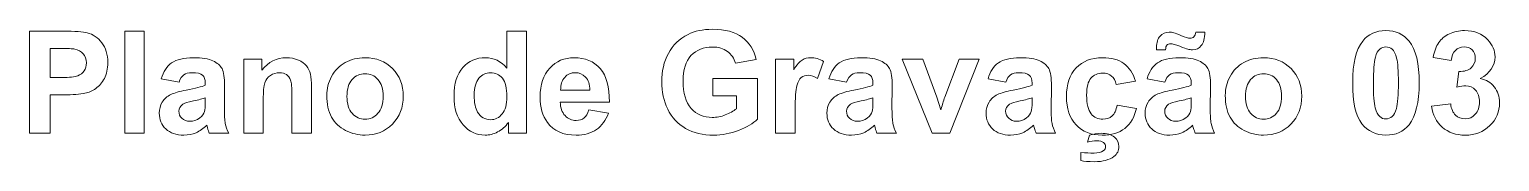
# Model space of a CAD drawing. Header units: millimetres. Extents: x 243 to 481, y 37 to 58.
import ezdxf

# ---------------------------------------------------------------- set-up
doc = ezdxf.new("R2010")
doc.units = ezdxf.units.MM
doc.header["$MEASUREMENT"] = 0
doc.layers.add('Camada 1', color=7, linetype='Continuous')

msp = doc.modelspace()

# ---------------------------------------------------------------- linework, layer by layer
at = {"layer": 'Camada 1', "color": 240, "lineweight": 9}
for points, knots in [([(242.8536, 41.3763), (242.8536, 41.3763), (242.8536, 57.9448), (242.8536, 57.9448), (242.8536, 57.9448), (248.2183, 57.9448), (248.2183, 57.9448), (250.2508, 57.9448), (251.5737, 57.8638), (252.1908, 57.6979), (253.1395, 57.4472), (253.934, 56.9073), (254.5742, 56.0742), (255.2144, 55.2412), (255.5345, 54.1652), (255.5345, 52.8462), (255.5345, 51.828), (255.3494, 50.9757), (254.983, 50.2815), (254.6128, 49.5872), (254.1461, 49.0435), (253.5792, 48.6462), (253.0122, 48.2528), (252.4337, 47.9906), (251.8475, 47.8633), (251.0492, 47.7052), (249.896, 47.6242), (248.3842, 47.6242), (248.3842, 47.6242), (246.209, 47.6242), (246.209, 47.6242), (246.209, 47.6242), (246.209, 41.3763), (246.209, 41.3763), (246.209, 41.3763), (242.8536, 41.3763), (242.8536, 41.3763)], [0, 0, 0, 0, 0.08333333, 0.08333333, 0.08333333, 0.16666667, 0.16666667, 0.16666667, 0.25, 0.25, 0.25, 0.33333333, 0.33333333, 0.33333333, 0.41666667, 0.41666667, 0.41666667, 0.5, 0.5, 0.5, 0.58333333, 0.58333333, 0.58333333, 0.66666667, 0.66666667, 0.66666667, 0.75, 0.75, 0.75, 0.83333333, 0.83333333, 0.83333333, 0.91666667, 0.91666667, 0.91666667, 1, 1, 1, 1]), ([(258.2651, 41.3763), (258.2651, 41.3763), (258.2651, 57.9448), (258.2651, 57.9448), (258.2651, 57.9448), (261.4353, 57.9448), (261.4353, 57.9448), (261.4353, 57.9448), (261.4353, 41.3763), (261.4353, 41.3763), (261.4353, 41.3763), (258.2651, 41.3763), (258.2651, 41.3763)], [0, 0, 0, 0, 0.25, 0.25, 0.25, 0.5, 0.5, 0.5, 0.75, 0.75, 0.75, 1, 1, 1, 1]), ([(323.2778, 41.3763), (323.2778, 41.3763), (320.339, 41.3763), (320.339, 41.3763), (320.339, 41.3763), (320.339, 43.1388), (320.339, 43.1388), (319.8492, 42.4523), (319.2668, 41.9394), (318.5996, 41.5923), (317.9324, 41.249), (317.2574, 41.0755), (316.5787, 41.0755), (315.1941, 41.0755), (314.0101, 41.6308), (313.0228, 42.7454), (312.0393, 43.86), (311.5457, 45.4104), (311.5457, 47.4043), (311.5457, 49.4407), (312.0239, 50.9911), (312.9842, 52.0517), (313.9445, 53.1123), (315.1555, 53.6407), (316.6211, 53.6407), (317.9632, 53.6407), (319.128, 53.0814), (320.1076, 51.9668), (320.1076, 51.9668), (320.1076, 57.9448), (320.1076, 57.9448), (320.1076, 57.9448), (323.2778, 57.9448), (323.2778, 57.9448), (323.2778, 57.9448), (323.2778, 41.3763), (323.2778, 41.3763)], [0, 0, 0, 0, 0.08333333, 0.08333333, 0.08333333, 0.16666667, 0.16666667, 0.16666667, 0.25, 0.25, 0.25, 0.33333333, 0.33333333, 0.33333333, 0.41666667, 0.41666667, 0.41666667, 0.5, 0.5, 0.5, 0.58333333, 0.58333333, 0.58333333, 0.66666667, 0.66666667, 0.66666667, 0.75, 0.75, 0.75, 0.83333333, 0.83333333, 0.83333333, 0.91666667, 0.91666667, 0.91666667, 1, 1, 1, 1]), ([(353.4258, 47.4622), (353.4258, 47.4622), (353.4258, 50.2622), (353.4258, 50.2622), (353.4258, 50.2622), (360.6224, 50.2622), (360.6224, 50.2622), (360.6224, 50.2622), (360.6224, 43.6518), (360.6224, 43.6518), (359.9243, 42.9691), (358.91, 42.3713), (357.5794, 41.8507), (356.2527, 41.3339), (354.9067, 41.0755), (353.5415, 41.0755), (351.8098, 41.0755), (350.3018, 41.438), (349.0137, 42.1669), (347.7294, 42.8958), (346.7614, 43.941), (346.1134, 45.2947), (345.4655, 46.6484), (345.1415, 48.1256), (345.1415, 49.7184), (345.1415, 51.4462), (345.5041, 52.9812), (346.2253, 54.3272), (346.9503, 55.6693), (348.0071, 56.7029), (349.3993, 57.4202), (350.4638, 57.9718), (351.7828, 58.2456), (353.3641, 58.2456), (355.4197, 58.2456), (357.0279, 57.8136), (358.1849, 56.9497), (359.3381, 56.082), (360.0825, 54.8902), (360.4141, 53.363), (360.4141, 53.363), (357.0819, 52.7382), (357.0819, 52.7382), (356.8505, 53.552), (356.4109, 54.196), (355.7668, 54.6704), (355.1266, 55.1409), (354.3244, 55.3762), (353.3602, 55.3762), (351.9024, 55.3762), (350.7415, 54.9134), (349.8814, 53.9839), (349.0214, 53.0544), (348.5894, 51.6776), (348.5894, 49.8534), (348.5894, 47.8826), (349.0252, 46.4055), (349.8969, 45.422), (350.7723, 44.4385), (351.9139, 43.9449), (353.3293, 43.9449), (354.0274, 43.9449), (354.7293, 44.0837), (355.4313, 44.3575), (356.137, 44.6314), (356.7387, 44.9669), (357.2439, 45.3603), (357.2439, 45.3603), (357.2439, 47.4622), (357.2439, 47.4622), (357.2439, 47.4622), (353.4258, 47.4622), (353.4258, 47.4622)], [0, 0, 0, 0, 0.04166667, 0.04166667, 0.04166667, 0.08333333, 0.08333333, 0.08333333, 0.125, 0.125, 0.125, 0.16666667, 0.16666667, 0.16666667, 0.20833333, 0.20833333, 0.20833333, 0.25, 0.25, 0.25, 0.29166667, 0.29166667, 0.29166667, 0.33333333, 0.33333333, 0.33333333, 0.375, 0.375, 0.375, 0.41666667, 0.41666667, 0.41666667, 0.45833333, 0.45833333, 0.45833333, 0.5, 0.5, 0.5, 0.54166667, 0.54166667, 0.54166667, 0.58333333, 0.58333333, 0.58333333, 0.625, 0.625, 0.625, 0.66666667, 0.66666667, 0.66666667, 0.70833333, 0.70833333, 0.70833333, 0.75, 0.75, 0.75, 0.79166667, 0.79166667, 0.79166667, 0.83333333, 0.83333333, 0.83333333, 0.875, 0.875, 0.875, 0.91666667, 0.91666667, 0.91666667, 0.95833333, 0.95833333, 0.95833333, 1, 1, 1, 1]), ([(426.6572, 54.9134), (426.6572, 54.9134), (425.1994, 54.9134), (425.1994, 54.9134), (425.1917, 55.0869), (425.1878, 55.2219), (425.1878, 55.3183), (425.1878, 56.109), (425.3806, 56.7183), (425.7663, 57.1426), (426.1481, 57.5707), (426.6456, 57.7828), (427.2473, 57.7828), (427.5134, 57.7828), (427.7564, 57.7558), (427.9839, 57.6979), (428.2115, 57.6401), (428.6241, 57.4781), (429.2219, 57.212), (429.8236, 56.9459), (430.2902, 56.8109), (430.6335, 56.8109), (430.8726, 56.8109), (431.0732, 56.888), (431.2351, 57.0384), (431.401, 57.1927), (431.5012, 57.4472), (431.5475, 57.8059), (431.5475, 57.8059), (433.0054, 57.8059), (433.0054, 57.8059), (432.9977, 56.7762), (432.8087, 56.0434), (432.4384, 55.5999), (432.0643, 55.1563), (431.5861, 54.9365), (430.9999, 54.9365), (430.7415, 54.9365), (430.4908, 54.9635), (430.244, 55.0175), (430.0704, 55.0638), (429.6385, 55.2258), (428.9481, 55.4996), (428.2539, 55.7734), (427.7525, 55.9084), (427.4363, 55.9084), (427.1933, 55.9084), (427.0082, 55.8351), (426.8732, 55.6847), (426.7343, 55.5382), (426.6649, 55.2798), (426.6572, 54.9134)], [0, 0, 0, 0, 0.05882353, 0.05882353, 0.05882353, 0.11764706, 0.11764706, 0.11764706, 0.17647059, 0.17647059, 0.17647059, 0.23529412, 0.23529412, 0.23529412, 0.29411765, 0.29411765, 0.29411765, 0.35294118, 0.35294118, 0.35294118, 0.41176471, 0.41176471, 0.41176471, 0.47058824, 0.47058824, 0.47058824, 0.52941176, 0.52941176, 0.52941176, 0.58823529, 0.58823529, 0.58823529, 0.64705882, 0.64705882, 0.64705882, 0.70588235, 0.70588235, 0.70588235, 0.76470588, 0.76470588, 0.76470588, 0.82352941, 0.82352941, 0.82352941, 0.88235294, 0.88235294, 0.88235294, 0.94117647, 0.94117647, 0.94117647, 1, 1, 1, 1]), ([(462.301, 58.0373), (463.9054, 58.0373), (465.1588, 57.4627), (466.0652, 56.3134), (467.1412, 54.9558), (467.6811, 52.6996), (467.6811, 49.5525), (467.6811, 46.4093), (467.1373, 44.1493), (466.0536, 42.7763), (465.155, 41.6424), (463.9054, 41.0755), (462.301, 41.0755), (460.6889, 41.0755), (459.3892, 41.6964), (458.4019, 42.9383), (457.4146, 44.1801), (456.9209, 46.3977), (456.9209, 49.5834), (456.9209, 52.7112), (457.4647, 54.9635), (458.5484, 56.3365), (459.447, 57.4704), (460.6966, 58.0373), (462.301, 58.0373)], [0, 0, 0, 0, 0.125, 0.125, 0.125, 0.25, 0.25, 0.25, 0.375, 0.375, 0.375, 0.5, 0.5, 0.5, 0.625, 0.625, 0.625, 0.75, 0.75, 0.75, 0.875, 0.875, 0.875, 1, 1, 1, 1]), ([(469.6982, 45.7691), (469.6982, 45.7691), (472.7759, 46.1432), (472.7759, 46.1432), (472.8723, 45.3564), (473.1346, 44.7548), (473.5627, 44.3383), (473.9908, 43.9217), (474.5076, 43.7135), (475.1131, 43.7135), (475.7648, 43.7135), (476.3125, 43.9642), (476.7599, 44.4617), (477.2034, 44.9592), (477.4271, 45.6303), (477.4271, 46.4787), (477.4271, 47.2771), (477.215, 47.9134), (476.7869, 48.3801), (476.3588, 48.8468), (475.8381, 49.082), (475.221, 49.082), (474.8161, 49.082), (474.334, 49.001), (473.7709, 48.8429), (473.7709, 48.8429), (474.1219, 51.4192), (474.1219, 51.4192), (474.9781, 51.396), (475.6299, 51.585), (476.0811, 51.9823), (476.5323, 52.3757), (476.756, 52.904), (476.756, 53.5635), (476.756, 54.1227), (476.5902, 54.5663), (476.2585, 54.9018), (475.9268, 55.2335), (475.4872, 55.3993), (474.9357, 55.3993), (474.3919, 55.3993), (473.929, 55.2103), (473.5472, 54.8324), (473.1616, 54.4544), (472.9302, 53.9029), (472.8453, 53.1779), (472.8453, 53.1779), (469.9296, 53.6754), (469.9296, 53.6754), (470.134, 54.6858), (470.4387, 55.4919), (470.8514, 56.0974), (471.2602, 56.699), (471.8349, 57.1734), (472.5676, 57.5205), (473.3004, 57.8638), (474.1257, 58.0373), (475.0359, 58.0373), (476.594, 58.0373), (477.8436, 57.5398), (478.7847, 56.5409), (479.5599, 55.7233), (479.9494, 54.7977), (479.9494, 53.7679), (479.9494, 52.3101), (479.1549, 51.1415), (477.5621, 50.2737), (478.5108, 50.0693), (479.2667, 49.6142), (479.8375, 48.9046), (480.4045, 48.195), (480.6899, 47.3388), (480.6899, 46.336), (480.6899, 44.8821), (480.1576, 43.6402), (479.097, 42.6143), (478.0365, 41.5884), (476.7175, 41.0755), (475.1362, 41.0755), (473.6398, 41.0755), (472.3979, 41.5074), (471.4145, 42.3752), (470.4272, 43.2391), (469.8564, 44.3691), (469.6982, 45.7691)], [0, 0, 0, 0, 0.03571429, 0.03571429, 0.03571429, 0.07142857, 0.07142857, 0.07142857, 0.10714286, 0.10714286, 0.10714286, 0.14285714, 0.14285714, 0.14285714, 0.17857143, 0.17857143, 0.17857143, 0.21428571, 0.21428571, 0.21428571, 0.25, 0.25, 0.25, 0.28571429, 0.28571429, 0.28571429, 0.32142857, 0.32142857, 0.32142857, 0.35714286, 0.35714286, 0.35714286, 0.39285714, 0.39285714, 0.39285714, 0.42857143, 0.42857143, 0.42857143, 0.46428571, 0.46428571, 0.46428571, 0.5, 0.5, 0.5, 0.53571429, 0.53571429, 0.53571429, 0.57142857, 0.57142857, 0.57142857, 0.60714286, 0.60714286, 0.60714286, 0.64285714, 0.64285714, 0.64285714, 0.67857143, 0.67857143, 0.67857143, 0.71428571, 0.71428571, 0.71428571, 0.75, 0.75, 0.75, 0.78571429, 0.78571429, 0.78571429, 0.82142857, 0.82142857, 0.82142857, 0.85714286, 0.85714286, 0.85714286, 0.89285714, 0.89285714, 0.89285714, 0.92857143, 0.92857143, 0.92857143, 0.96428571, 0.96428571, 0.96428571, 1, 1, 1, 1]), ([(246.209, 55.1448), (246.209, 55.1448), (246.209, 50.4242), (246.209, 50.4242), (246.209, 50.4242), (248.0332, 50.4242), (248.0332, 50.4242), (249.3484, 50.4242), (250.2238, 50.5129), (250.6673, 50.6864), (251.1109, 50.86), (251.458, 51.1299), (251.7087, 51.504), (251.9593, 51.8743), (252.0866, 52.3024), (252.0866, 52.796), (252.0866, 53.4015), (251.9092, 53.8991), (251.5583, 54.2924), (251.2034, 54.6858), (250.7599, 54.9327), (250.2161, 55.0329), (249.8189, 55.1062), (249.0205, 55.1448), (247.8172, 55.1448), (247.8172, 55.1448), (246.209, 55.1448), (246.209, 55.1448)], [0, 0, 0, 0, 0.11111111, 0.11111111, 0.11111111, 0.22222222, 0.22222222, 0.22222222, 0.33333333, 0.33333333, 0.33333333, 0.44444444, 0.44444444, 0.44444444, 0.55555556, 0.55555556, 0.55555556, 0.66666667, 0.66666667, 0.66666667, 0.77777778, 0.77777778, 0.77777778, 0.88888889, 0.88888889, 0.88888889, 1, 1, 1, 1]), ([(462.301, 55.3993), (461.9231, 55.3993), (461.5837, 55.2759), (461.2906, 55.0291), (460.9936, 54.7861), (460.7622, 54.3464), (460.6002, 53.7101), (460.3842, 52.8886), (460.2762, 51.5002), (460.2762, 49.5525), (460.2762, 47.601), (460.3727, 46.2628), (460.5655, 45.5338), (460.7583, 44.8049), (461.0013, 44.319), (461.2944, 44.076), (461.5875, 43.833), (461.9231, 43.7135), (462.301, 43.7135), (462.679, 43.7135), (463.0184, 43.8369), (463.3153, 44.0837), (463.6084, 44.3267), (463.8398, 44.7664), (464.0018, 45.4027), (464.2178, 46.2165), (464.3258, 47.601), (464.3258, 49.5525), (464.3258, 51.5002), (464.2294, 52.8385), (464.0365, 53.5674), (463.8437, 54.2963), (463.6007, 54.7861), (463.3076, 55.0291), (463.0145, 55.2759), (462.679, 55.3993), (462.301, 55.3993)], [0, 0, 0, 0, 0.08333333, 0.08333333, 0.08333333, 0.16666667, 0.16666667, 0.16666667, 0.25, 0.25, 0.25, 0.33333333, 0.33333333, 0.33333333, 0.41666667, 0.41666667, 0.41666667, 0.5, 0.5, 0.5, 0.58333333, 0.58333333, 0.58333333, 0.66666667, 0.66666667, 0.66666667, 0.75, 0.75, 0.75, 0.83333333, 0.83333333, 0.83333333, 0.91666667, 0.91666667, 0.91666667, 1, 1, 1, 1]), ([(267.0545, 49.6837), (267.0545, 49.6837), (264.1851, 50.1928), (264.1851, 50.1928), (264.5091, 51.3652), (265.0683, 52.233), (265.8589, 52.796), (266.6496, 53.3591), (267.8259, 53.6407), (269.384, 53.6407), (270.7994, 53.6407), (271.8561, 53.4748), (272.5503, 53.1393), (273.2407, 52.8038), (273.7305, 52.3795), (274.012, 51.8627), (274.2936, 51.3459), (274.4363, 50.401), (274.4363, 49.0203), (274.4363, 49.0203), (274.39, 45.3179), (274.39, 45.3179), (274.39, 44.265), (274.4401, 43.4859), (274.5404, 42.9846), (274.6407, 42.4832), (274.8297, 41.9471), (275.1073, 41.3763), (275.1073, 41.3763), (271.9603, 41.3763), (271.9603, 41.3763), (271.8793, 41.5846), (271.7751, 41.8931), (271.6556, 42.3019), (271.6054, 42.4909), (271.5669, 42.6143), (271.5437, 42.6722), (271.0038, 42.1399), (270.4253, 41.7427), (269.8082, 41.4766), (269.1911, 41.2105), (268.5355, 41.0755), (267.8374, 41.0755), (266.6071, 41.0755), (265.6352, 41.411), (264.9256, 42.0821), (264.216, 42.7493), (263.8612, 43.5978), (263.8612, 44.6237), (263.8612, 45.2986), (264.0231, 45.9041), (264.3471, 46.4363), (264.6711, 46.9647), (265.1223, 47.3735), (265.7085, 47.655), (266.2909, 47.9366), (267.1316, 48.1834), (268.2308, 48.3955), (269.7118, 48.6732), (270.7415, 48.9355), (271.3123, 49.1746), (271.3123, 49.1746), (271.3123, 49.4947), (271.3123, 49.4947), (271.3123, 50.1118), (271.1619, 50.5514), (270.8611, 50.8175), (270.5564, 51.0798), (269.9856, 51.2109), (269.1487, 51.2109), (268.5818, 51.2109), (268.1421, 51.0991), (267.8259, 50.8715), (267.5057, 50.6478), (267.2512, 50.2506), (267.0545, 49.6837)], [0, 0, 0, 0, 0.04, 0.04, 0.04, 0.08, 0.08, 0.08, 0.12, 0.12, 0.12, 0.16, 0.16, 0.16, 0.2, 0.2, 0.2, 0.24, 0.24, 0.24, 0.28, 0.28, 0.28, 0.32, 0.32, 0.32, 0.36, 0.36, 0.36, 0.4, 0.4, 0.4, 0.44, 0.44, 0.44, 0.48, 0.48, 0.48, 0.52, 0.52, 0.52, 0.56, 0.56, 0.56, 0.6, 0.6, 0.6, 0.64, 0.64, 0.64, 0.68, 0.68, 0.68, 0.72, 0.72, 0.72, 0.76, 0.76, 0.76, 0.8, 0.8, 0.8, 0.84, 0.84, 0.84, 0.88, 0.88, 0.88, 0.92, 0.92, 0.92, 0.96, 0.96, 0.96, 1, 1, 1, 1]), ([(288.4863, 41.3763), (288.4863, 41.3763), (285.3161, 41.3763), (285.3161, 41.3763), (285.3161, 41.3763), (285.3161, 47.4969), (285.3161, 47.4969), (285.3161, 48.7928), (285.2467, 49.6297), (285.1117, 50.0076), (284.9729, 50.3894), (284.753, 50.6826), (284.4445, 50.8947), (284.1359, 51.1068), (283.7657, 51.2109), (283.3337, 51.2109), (282.7784, 51.2109), (282.2809, 51.0605), (281.8412, 50.7597), (281.3977, 50.4589), (281.0969, 50.0578), (280.9349, 49.5641), (280.769, 49.0666), (280.688, 48.1487), (280.688, 46.8066), (280.688, 46.8066), (280.688, 41.3763), (280.688, 41.3763), (280.688, 41.3763), (277.5178, 41.3763), (277.5178, 41.3763), (277.5178, 41.3763), (277.5178, 53.3861), (277.5178, 53.3861), (277.5178, 53.3861), (280.4566, 53.3861), (280.4566, 53.3861), (280.4566, 53.3861), (280.4566, 51.6236), (280.4566, 51.6236), (281.5095, 52.9696), (282.8324, 53.6407), (284.4329, 53.6407), (285.1348, 53.6407), (285.7789, 53.5134), (286.3613, 53.2627), (286.9475, 53.0082), (287.3872, 52.688), (287.6841, 52.2985), (287.9849, 51.9051), (288.1932, 51.4616), (288.3089, 50.9641), (288.4285, 50.4666), (288.4863, 49.7569), (288.4863, 48.8313), (288.4863, 48.8313), (288.4863, 41.3763), (288.4863, 41.3763)], [0, 0, 0, 0, 0.05263158, 0.05263158, 0.05263158, 0.10526316, 0.10526316, 0.10526316, 0.15789474, 0.15789474, 0.15789474, 0.21052632, 0.21052632, 0.21052632, 0.26315789, 0.26315789, 0.26315789, 0.31578947, 0.31578947, 0.31578947, 0.36842105, 0.36842105, 0.36842105, 0.42105263, 0.42105263, 0.42105263, 0.47368421, 0.47368421, 0.47368421, 0.52631579, 0.52631579, 0.52631579, 0.57894737, 0.57894737, 0.57894737, 0.63157895, 0.63157895, 0.63157895, 0.68421053, 0.68421053, 0.68421053, 0.73684211, 0.73684211, 0.73684211, 0.78947368, 0.78947368, 0.78947368, 0.84210526, 0.84210526, 0.84210526, 0.89473684, 0.89473684, 0.89473684, 0.94736842, 0.94736842, 0.94736842, 1, 1, 1, 1]), ([(290.9585, 47.5278), (290.9585, 48.5845), (291.2169, 49.6065), (291.7376, 50.5939), (292.2582, 51.585), (292.9949, 52.3371), (293.9475, 52.8577), (294.9001, 53.3784), (295.9607, 53.6407), (297.137, 53.6407), (298.9535, 53.6407), (300.4383, 53.0506), (301.5992, 51.8704), (302.7601, 50.6864), (303.3386, 49.1977), (303.3386, 47.3928), (303.3386, 45.5724), (302.7524, 44.0644), (301.5838, 42.8688), (300.4113, 41.6733), (298.9381, 41.0755), (297.1601, 41.0755), (296.0609, 41.0755), (295.0119, 41.3262), (294.013, 41.8237), (293.018, 42.3212), (292.2582, 43.0501), (291.7376, 44.0143), (291.2169, 44.9746), (290.9585, 46.1471), (290.9585, 47.5278)], [0, 0, 0, 0, 0.1, 0.1, 0.1, 0.2, 0.2, 0.2, 0.3, 0.3, 0.3, 0.4, 0.4, 0.4, 0.5, 0.5, 0.5, 0.6, 0.6, 0.6, 0.7, 0.7, 0.7, 0.8, 0.8, 0.8, 0.9, 0.9, 0.9, 1, 1, 1, 1]), ([(333.34, 45.1713), (333.34, 45.1713), (336.5102, 44.6391), (336.5102, 44.6391), (336.1053, 43.4782), (335.4612, 42.595), (334.5857, 41.9857), (333.7064, 41.3802), (332.6072, 41.0755), (331.2921, 41.0755), (329.2056, 41.0755), (327.659, 41.7581), (326.6602, 43.1234), (325.8695, 44.2187), (325.4723, 45.5994), (325.4723, 47.2694), (325.4723, 49.2594), (325.9929, 50.8214), (327.0304, 51.9476), (328.0679, 53.0776), (329.383, 53.6407), (330.972, 53.6407), (332.7538, 53.6407), (334.1615, 53.0506), (335.1951, 51.8704), (336.2248, 50.6903), (336.7185, 48.8815), (336.6722, 46.444), (336.6722, 46.444), (328.7351, 46.444), (328.7351, 46.444), (328.7582, 45.503), (329.0128, 44.7702), (329.5026, 44.2457), (329.9885, 43.7212), (330.5979, 43.4589), (331.3229, 43.4589), (331.8204, 43.4589), (332.237, 43.5939), (332.5725, 43.8639), (332.9119, 44.1339), (333.1664, 44.5697), (333.34, 45.1713)], [0, 0, 0, 0, 0.07142857, 0.07142857, 0.07142857, 0.14285714, 0.14285714, 0.14285714, 0.21428571, 0.21428571, 0.21428571, 0.28571429, 0.28571429, 0.28571429, 0.35714286, 0.35714286, 0.35714286, 0.42857143, 0.42857143, 0.42857143, 0.5, 0.5, 0.5, 0.57142857, 0.57142857, 0.57142857, 0.64285714, 0.64285714, 0.64285714, 0.71428571, 0.71428571, 0.71428571, 0.78571429, 0.78571429, 0.78571429, 0.85714286, 0.85714286, 0.85714286, 0.92857143, 0.92857143, 0.92857143, 1, 1, 1, 1]), ([(366.7276, 41.3763), (366.7276, 41.3763), (363.5574, 41.3763), (363.5574, 41.3763), (363.5574, 41.3763), (363.5574, 53.3861), (363.5574, 53.3861), (363.5574, 53.3861), (366.4962, 53.3861), (366.4962, 53.3861), (366.4962, 53.3861), (366.4962, 51.6814), (366.4962, 51.6814), (367.0014, 52.4875), (367.4565, 53.0159), (367.8615, 53.2666), (368.2664, 53.5172), (368.7254, 53.6407), (369.2383, 53.6407), (369.9634, 53.6407), (370.6614, 53.4401), (371.3325, 53.0429), (371.3325, 53.0429), (370.349, 50.2737), (370.349, 50.2737), (369.813, 50.6208), (369.3154, 50.7944), (368.8565, 50.7944), (368.4091, 50.7944), (368.0312, 50.671), (367.7226, 50.428), (367.4141, 50.1812), (367.1711, 49.7415), (366.9937, 49.1013), (366.8163, 48.4611), (366.7276, 47.119), (366.7276, 45.0787), (366.7276, 45.0787), (366.7276, 41.3763), (366.7276, 41.3763)], [0, 0, 0, 0, 0.07692308, 0.07692308, 0.07692308, 0.15384615, 0.15384615, 0.15384615, 0.23076923, 0.23076923, 0.23076923, 0.30769231, 0.30769231, 0.30769231, 0.38461538, 0.38461538, 0.38461538, 0.46153846, 0.46153846, 0.46153846, 0.53846154, 0.53846154, 0.53846154, 0.61538462, 0.61538462, 0.61538462, 0.69230769, 0.69230769, 0.69230769, 0.76923077, 0.76923077, 0.76923077, 0.84615385, 0.84615385, 0.84615385, 0.92307692, 0.92307692, 0.92307692, 1, 1, 1, 1]), ([(375.0619, 49.6837), (375.0619, 49.6837), (372.1925, 50.1928), (372.1925, 50.1928), (372.5165, 51.3652), (373.0757, 52.233), (373.8663, 52.796), (374.657, 53.3591), (375.8333, 53.6407), (377.3914, 53.6407), (378.8068, 53.6407), (379.8635, 53.4748), (380.5577, 53.1393), (381.2481, 52.8038), (381.7379, 52.3795), (382.0194, 51.8627), (382.301, 51.3459), (382.4437, 50.401), (382.4437, 49.0203), (382.4437, 49.0203), (382.3974, 45.3179), (382.3974, 45.3179), (382.3974, 44.265), (382.4475, 43.4859), (382.5478, 42.9846), (382.6481, 42.4832), (382.8371, 41.9471), (383.1147, 41.3763), (383.1147, 41.3763), (379.9677, 41.3763), (379.9677, 41.3763), (379.8867, 41.5846), (379.7825, 41.8931), (379.663, 42.3019), (379.6128, 42.4909), (379.5743, 42.6143), (379.5511, 42.6722), (379.0112, 42.1399), (378.4327, 41.7427), (377.8156, 41.4766), (377.1985, 41.2105), (376.5429, 41.0755), (375.8448, 41.0755), (374.6145, 41.0755), (373.6426, 41.411), (372.933, 42.0821), (372.2234, 42.7493), (371.8686, 43.5978), (371.8686, 44.6237), (371.8686, 45.2986), (372.0305, 45.9041), (372.3545, 46.4363), (372.6785, 46.9647), (373.1297, 47.3735), (373.7159, 47.655), (374.2983, 47.9366), (375.139, 48.1834), (376.2382, 48.3955), (377.7192, 48.6732), (378.7489, 48.9355), (379.3197, 49.1746), (379.3197, 49.1746), (379.3197, 49.4947), (379.3197, 49.4947), (379.3197, 50.1118), (379.1693, 50.5514), (378.8685, 50.8175), (378.5638, 51.0798), (377.993, 51.2109), (377.1561, 51.2109), (376.5892, 51.2109), (376.1495, 51.0991), (375.8333, 50.8715), (375.5131, 50.6478), (375.2586, 50.2506), (375.0619, 49.6837)], [0, 0, 0, 0, 0.04, 0.04, 0.04, 0.08, 0.08, 0.08, 0.12, 0.12, 0.12, 0.16, 0.16, 0.16, 0.2, 0.2, 0.2, 0.24, 0.24, 0.24, 0.28, 0.28, 0.28, 0.32, 0.32, 0.32, 0.36, 0.36, 0.36, 0.4, 0.4, 0.4, 0.44, 0.44, 0.44, 0.48, 0.48, 0.48, 0.52, 0.52, 0.52, 0.56, 0.56, 0.56, 0.6, 0.6, 0.6, 0.64, 0.64, 0.64, 0.68, 0.68, 0.68, 0.72, 0.72, 0.72, 0.76, 0.76, 0.76, 0.8, 0.8, 0.8, 0.84, 0.84, 0.84, 0.88, 0.88, 0.88, 0.92, 0.92, 0.92, 0.96, 0.96, 0.96, 1, 1, 1, 1]), ([(388.8729, 41.3763), (388.8729, 41.3763), (384.0327, 53.3861), (384.0327, 53.3861), (384.0327, 53.3861), (387.3649, 53.3861), (387.3649, 53.3861), (387.3649, 53.3861), (389.6249, 47.2578), (389.6249, 47.2578), (389.6249, 47.2578), (390.2806, 45.2099), (390.2806, 45.2099), (390.4541, 45.7305), (390.5659, 46.0738), (390.6084, 46.2396), (390.7164, 46.579), (390.8282, 46.9184), (390.9516, 47.2578), (390.9516, 47.2578), (393.2425, 53.3861), (393.2425, 53.3861), (393.2425, 53.3861), (396.5053, 53.3861), (396.5053, 53.3861), (396.5053, 53.3861), (391.7345, 41.3763), (391.7345, 41.3763), (391.7345, 41.3763), (388.8729, 41.3763), (388.8729, 41.3763)], [0, 0, 0, 0, 0.1, 0.1, 0.1, 0.2, 0.2, 0.2, 0.3, 0.3, 0.3, 0.4, 0.4, 0.4, 0.5, 0.5, 0.5, 0.6, 0.6, 0.6, 0.7, 0.7, 0.7, 0.8, 0.8, 0.8, 0.9, 0.9, 0.9, 1, 1, 1, 1]), ([(400.8017, 49.6837), (400.8017, 49.6837), (397.9323, 50.1928), (397.9323, 50.1928), (398.2563, 51.3652), (398.8155, 52.233), (399.6061, 52.796), (400.3968, 53.3591), (401.5731, 53.6407), (403.1312, 53.6407), (404.5466, 53.6407), (405.6033, 53.4748), (406.2975, 53.1393), (406.9879, 52.8038), (407.4777, 52.3795), (407.7592, 51.8627), (408.0408, 51.3459), (408.1835, 50.401), (408.1835, 49.0203), (408.1835, 49.0203), (408.1372, 45.3179), (408.1372, 45.3179), (408.1372, 44.265), (408.1873, 43.4859), (408.2876, 42.9846), (408.3879, 42.4832), (408.5769, 41.9471), (408.8545, 41.3763), (408.8545, 41.3763), (405.7075, 41.3763), (405.7075, 41.3763), (405.6265, 41.5846), (405.5223, 41.8931), (405.4028, 42.3019), (405.3526, 42.4909), (405.3141, 42.6143), (405.2909, 42.6722), (404.751, 42.1399), (404.1725, 41.7427), (403.5554, 41.4766), (402.9383, 41.2105), (402.2827, 41.0755), (401.5846, 41.0755), (400.3543, 41.0755), (399.3824, 41.411), (398.6728, 42.0821), (397.9632, 42.7493), (397.6084, 43.5978), (397.6084, 44.6237), (397.6084, 45.2986), (397.7703, 45.9041), (398.0943, 46.4363), (398.4183, 46.9647), (398.8695, 47.3735), (399.4557, 47.655), (400.0381, 47.9366), (400.8788, 48.1834), (401.978, 48.3955), (403.459, 48.6732), (404.4887, 48.9355), (405.0595, 49.1746), (405.0595, 49.1746), (405.0595, 49.4947), (405.0595, 49.4947), (405.0595, 50.1118), (404.9091, 50.5514), (404.6083, 50.8175), (404.3036, 51.0798), (403.7328, 51.2109), (402.8959, 51.2109), (402.329, 51.2109), (401.8893, 51.0991), (401.5731, 50.8715), (401.2529, 50.6478), (400.9984, 50.2506), (400.8017, 49.6837)], [0, 0, 0, 0, 0.04, 0.04, 0.04, 0.08, 0.08, 0.08, 0.12, 0.12, 0.12, 0.16, 0.16, 0.16, 0.2, 0.2, 0.2, 0.24, 0.24, 0.24, 0.28, 0.28, 0.28, 0.32, 0.32, 0.32, 0.36, 0.36, 0.36, 0.4, 0.4, 0.4, 0.44, 0.44, 0.44, 0.48, 0.48, 0.48, 0.52, 0.52, 0.52, 0.56, 0.56, 0.56, 0.6, 0.6, 0.6, 0.64, 0.64, 0.64, 0.68, 0.68, 0.68, 0.72, 0.72, 0.72, 0.76, 0.76, 0.76, 0.8, 0.8, 0.8, 0.84, 0.84, 0.84, 0.88, 0.88, 0.88, 0.92, 0.92, 0.92, 0.96, 0.96, 0.96, 1, 1, 1, 1]), ([(421.7707, 49.8225), (421.7707, 49.8225), (418.6468, 49.2671), (418.6468, 49.2671), (418.5426, 49.8881), (418.3035, 50.3547), (417.9294, 50.671), (417.5553, 50.9834), (417.0732, 51.1415), (416.4793, 51.1415), (415.6887, 51.1415), (415.0562, 50.8677), (414.5857, 50.32), (414.1151, 49.7724), (413.8799, 48.8583), (413.8799, 47.574), (413.8799, 46.1471), (414.119, 45.1405), (414.5972, 44.5504), (415.0755, 43.9603), (415.7157, 43.6672), (416.5179, 43.6672), (417.1195, 43.6672), (417.6132, 43.8407), (417.995, 44.184), (418.3807, 44.5272), (418.6506, 45.1173), (418.8088, 45.9581), (418.8088, 45.9581), (421.9327, 45.4259), (421.9327, 45.4259), (421.6087, 43.9912), (420.9878, 42.9074), (420.0699, 42.1746), (419.152, 41.4419), (417.9217, 41.0755), (416.3752, 41.0755), (414.6242, 41.0755), (413.2242, 41.6308), (412.1829, 42.7377), (411.1377, 43.8485), (410.6171, 45.3834), (410.6171, 47.3465), (410.6171, 49.3327), (411.1416, 50.8754), (412.1868, 51.9823), (413.2319, 53.0891), (414.6474, 53.6407), (416.433, 53.6407), (417.8909, 53.6407), (419.0517, 53.3244), (419.9156, 52.6958), (420.7757, 52.0671), (421.3928, 51.1107), (421.7707, 49.8225)], [0, 0, 0, 0, 0.05555556, 0.05555556, 0.05555556, 0.11111111, 0.11111111, 0.11111111, 0.16666667, 0.16666667, 0.16666667, 0.22222222, 0.22222222, 0.22222222, 0.27777778, 0.27777778, 0.27777778, 0.33333333, 0.33333333, 0.33333333, 0.38888889, 0.38888889, 0.38888889, 0.44444444, 0.44444444, 0.44444444, 0.5, 0.5, 0.5, 0.55555556, 0.55555556, 0.55555556, 0.61111111, 0.61111111, 0.61111111, 0.66666667, 0.66666667, 0.66666667, 0.72222222, 0.72222222, 0.72222222, 0.77777778, 0.77777778, 0.77777778, 0.83333333, 0.83333333, 0.83333333, 0.88888889, 0.88888889, 0.88888889, 0.94444444, 0.94444444, 0.94444444, 1, 1, 1, 1]), ([(426.5415, 49.6837), (426.5415, 49.6837), (423.6721, 50.1928), (423.6721, 50.1928), (423.9961, 51.3652), (424.5553, 52.233), (425.3459, 52.796), (426.1366, 53.3591), (427.3129, 53.6407), (428.871, 53.6407), (430.2864, 53.6407), (431.3431, 53.4748), (432.0373, 53.1393), (432.7277, 52.8038), (433.2175, 52.3795), (433.499, 51.8627), (433.7806, 51.3459), (433.9233, 50.401), (433.9233, 49.0203), (433.9233, 49.0203), (433.877, 45.3179), (433.877, 45.3179), (433.877, 44.265), (433.9271, 43.4859), (434.0274, 42.9846), (434.1277, 42.4832), (434.3167, 41.9471), (434.5943, 41.3763), (434.5943, 41.3763), (431.4473, 41.3763), (431.4473, 41.3763), (431.3663, 41.5846), (431.2621, 41.8931), (431.1426, 42.3019), (431.0924, 42.4909), (431.0539, 42.6143), (431.0307, 42.6722), (430.4908, 42.1399), (429.9123, 41.7427), (429.2952, 41.4766), (428.6781, 41.2105), (428.0225, 41.0755), (427.3244, 41.0755), (426.0941, 41.0755), (425.1222, 41.411), (424.4126, 42.0821), (423.703, 42.7493), (423.3482, 43.5978), (423.3482, 44.6237), (423.3482, 45.2986), (423.5101, 45.9041), (423.8341, 46.4363), (424.1581, 46.9647), (424.6093, 47.3735), (425.1955, 47.655), (425.7779, 47.9366), (426.6186, 48.1834), (427.7178, 48.3955), (429.1988, 48.6732), (430.2285, 48.9355), (430.7993, 49.1746), (430.7993, 49.1746), (430.7993, 49.4947), (430.7993, 49.4947), (430.7993, 50.1118), (430.6489, 50.5514), (430.3481, 50.8175), (430.0434, 51.0798), (429.4726, 51.2109), (428.6357, 51.2109), (428.0688, 51.2109), (427.6291, 51.0991), (427.3129, 50.8715), (426.9927, 50.6478), (426.7382, 50.2506), (426.5415, 49.6837)], [0, 0, 0, 0, 0.04, 0.04, 0.04, 0.08, 0.08, 0.08, 0.12, 0.12, 0.12, 0.16, 0.16, 0.16, 0.2, 0.2, 0.2, 0.24, 0.24, 0.24, 0.28, 0.28, 0.28, 0.32, 0.32, 0.32, 0.36, 0.36, 0.36, 0.4, 0.4, 0.4, 0.44, 0.44, 0.44, 0.48, 0.48, 0.48, 0.52, 0.52, 0.52, 0.56, 0.56, 0.56, 0.6, 0.6, 0.6, 0.64, 0.64, 0.64, 0.68, 0.68, 0.68, 0.72, 0.72, 0.72, 0.76, 0.76, 0.76, 0.8, 0.8, 0.8, 0.84, 0.84, 0.84, 0.88, 0.88, 0.88, 0.92, 0.92, 0.92, 0.96, 0.96, 0.96, 1, 1, 1, 1]), ([(436.3106, 47.5278), (436.3106, 48.5845), (436.569, 49.6065), (437.0897, 50.5939), (437.6103, 51.585), (438.347, 52.3371), (439.2996, 52.8577), (440.2522, 53.3784), (441.3128, 53.6407), (442.4891, 53.6407), (444.3056, 53.6407), (445.7904, 53.0506), (446.9513, 51.8704), (448.1122, 50.6864), (448.6907, 49.1977), (448.6907, 47.3928), (448.6907, 45.5724), (448.1045, 44.0644), (446.9359, 42.8688), (445.7634, 41.6733), (444.2902, 41.0755), (442.5122, 41.0755), (441.413, 41.0755), (440.364, 41.3262), (439.3651, 41.8237), (438.3701, 42.3212), (437.6103, 43.0501), (437.0897, 44.0143), (436.569, 44.9746), (436.3106, 46.1471), (436.3106, 47.5278)], [0, 0, 0, 0, 0.1, 0.1, 0.1, 0.2, 0.2, 0.2, 0.3, 0.3, 0.3, 0.4, 0.4, 0.4, 0.5, 0.5, 0.5, 0.6, 0.6, 0.6, 0.7, 0.7, 0.7, 0.8, 0.8, 0.8, 0.9, 0.9, 0.9, 1, 1, 1, 1]), ([(294.2213, 47.3581), (294.2213, 46.1663), (294.5028, 45.2523), (295.0659, 44.6198), (295.6329, 43.9834), (296.3271, 43.6672), (297.1563, 43.6672), (297.9816, 43.6672), (298.6758, 43.9834), (299.235, 44.6198), (299.7942, 45.2523), (300.0758, 46.1741), (300.0758, 47.3812), (300.0758, 48.5575), (299.7942, 49.4638), (299.235, 50.0963), (298.6758, 50.7327), (297.9816, 51.0489), (297.1563, 51.0489), (296.3271, 51.0489), (295.6329, 50.7327), (295.0659, 50.0963), (294.5028, 49.4638), (294.2213, 48.5498), (294.2213, 47.3581)], [0, 0, 0, 0, 0.125, 0.125, 0.125, 0.25, 0.25, 0.25, 0.375, 0.375, 0.375, 0.5, 0.5, 0.5, 0.625, 0.625, 0.625, 0.75, 0.75, 0.75, 0.875, 0.875, 0.875, 1, 1, 1, 1]), ([(314.8084, 47.6126), (314.8084, 46.3283), (314.9858, 45.3989), (315.3368, 44.8242), (315.8497, 43.9912), (316.5632, 43.5746), (317.4811, 43.5746), (318.2101, 43.5746), (318.831, 43.887), (319.3401, 44.5118), (319.853, 45.1366), (320.1076, 46.0661), (320.1076, 47.3079), (320.1076, 48.6925), (319.8607, 49.6875), (319.3632, 50.2969), (318.8657, 50.9062), (318.2332, 51.2109), (317.458, 51.2109), (316.7059, 51.2109), (316.0773, 50.9101), (315.5682, 50.3085), (315.063, 49.7068), (314.8084, 48.8082), (314.8084, 47.6126)], [0, 0, 0, 0, 0.125, 0.125, 0.125, 0.25, 0.25, 0.25, 0.375, 0.375, 0.375, 0.5, 0.5, 0.5, 0.625, 0.625, 0.625, 0.75, 0.75, 0.75, 0.875, 0.875, 0.875, 1, 1, 1, 1]), ([(333.5251, 48.3878), (333.502, 49.3096), (333.2667, 50.0115), (332.8155, 50.4897), (332.3642, 50.9718), (331.8166, 51.2109), (331.1687, 51.2109), (330.4783, 51.2109), (329.9075, 50.9564), (329.4563, 50.4512), (329.005, 49.9459), (328.7852, 49.2556), (328.7929, 48.3878), (328.7929, 48.3878), (333.5251, 48.3878), (333.5251, 48.3878)], [0, 0, 0, 0, 0.2, 0.2, 0.2, 0.4, 0.4, 0.4, 0.6, 0.6, 0.6, 0.8, 0.8, 0.8, 1, 1, 1, 1]), ([(439.5734, 47.3581), (439.5734, 46.1663), (439.8549, 45.2523), (440.418, 44.6198), (440.985, 43.9834), (441.6792, 43.6672), (442.5084, 43.6672), (443.3337, 43.6672), (444.0279, 43.9834), (444.5871, 44.6198), (445.1463, 45.2523), (445.4279, 46.1741), (445.4279, 47.3812), (445.4279, 48.5575), (445.1463, 49.4638), (444.5871, 50.0963), (444.0279, 50.7327), (443.3337, 51.0489), (442.5084, 51.0489), (441.6792, 51.0489), (440.985, 50.7327), (440.418, 50.0963), (439.8549, 49.4638), (439.5734, 48.5498), (439.5734, 47.3581)], [0, 0, 0, 0, 0.125, 0.125, 0.125, 0.25, 0.25, 0.25, 0.375, 0.375, 0.375, 0.5, 0.5, 0.5, 0.625, 0.625, 0.625, 0.75, 0.75, 0.75, 0.875, 0.875, 0.875, 1, 1, 1, 1]), ([(271.3123, 47.1151), (270.9074, 46.9801), (270.2633, 46.8181), (269.3801, 46.6291), (268.5008, 46.4402), (267.9223, 46.255), (267.6523, 46.0776), (267.2396, 45.7807), (267.0314, 45.4104), (267.0314, 44.9592), (267.0314, 44.5118), (267.1972, 44.13), (267.5289, 43.806), (267.8606, 43.4821), (268.2809, 43.3201), (268.7939, 43.3201), (269.3647, 43.3201), (269.9123, 43.5091), (270.433, 43.8832), (270.8148, 44.1724), (271.0694, 44.5195), (271.1889, 44.936), (271.2699, 45.206), (271.3123, 45.7228), (271.3123, 46.4826), (271.3123, 46.4826), (271.3123, 47.1151), (271.3123, 47.1151)], [0, 0, 0, 0, 0.11111111, 0.11111111, 0.11111111, 0.22222222, 0.22222222, 0.22222222, 0.33333333, 0.33333333, 0.33333333, 0.44444444, 0.44444444, 0.44444444, 0.55555556, 0.55555556, 0.55555556, 0.66666667, 0.66666667, 0.66666667, 0.77777778, 0.77777778, 0.77777778, 0.88888889, 0.88888889, 0.88888889, 1, 1, 1, 1]), ([(379.3197, 47.1151), (378.9148, 46.9801), (378.2707, 46.8181), (377.3875, 46.6291), (376.5082, 46.4402), (375.9297, 46.255), (375.6597, 46.0776), (375.247, 45.7807), (375.0388, 45.4104), (375.0388, 44.9592), (375.0388, 44.5118), (375.2046, 44.13), (375.5363, 43.806), (375.868, 43.4821), (376.2883, 43.3201), (376.8013, 43.3201), (377.3721, 43.3201), (377.9197, 43.5091), (378.4404, 43.8832), (378.8222, 44.1724), (379.0768, 44.5195), (379.1963, 44.936), (379.2773, 45.206), (379.3197, 45.7228), (379.3197, 46.4826), (379.3197, 46.4826), (379.3197, 47.1151), (379.3197, 47.1151)], [0, 0, 0, 0, 0.11111111, 0.11111111, 0.11111111, 0.22222222, 0.22222222, 0.22222222, 0.33333333, 0.33333333, 0.33333333, 0.44444444, 0.44444444, 0.44444444, 0.55555556, 0.55555556, 0.55555556, 0.66666667, 0.66666667, 0.66666667, 0.77777778, 0.77777778, 0.77777778, 0.88888889, 0.88888889, 0.88888889, 1, 1, 1, 1]), ([(405.0595, 47.1151), (404.6546, 46.9801), (404.0105, 46.8181), (403.1273, 46.6291), (402.248, 46.4402), (401.6695, 46.255), (401.3995, 46.0776), (400.9868, 45.7807), (400.7786, 45.4104), (400.7786, 44.9592), (400.7786, 44.5118), (400.9444, 44.13), (401.2761, 43.806), (401.6078, 43.4821), (402.0281, 43.3201), (402.5411, 43.3201), (403.1119, 43.3201), (403.6595, 43.5091), (404.1802, 43.8832), (404.562, 44.1724), (404.8166, 44.5195), (404.9361, 44.936), (405.0171, 45.206), (405.0595, 45.7228), (405.0595, 46.4826), (405.0595, 46.4826), (405.0595, 47.1151), (405.0595, 47.1151)], [0, 0, 0, 0, 0.11111111, 0.11111111, 0.11111111, 0.22222222, 0.22222222, 0.22222222, 0.33333333, 0.33333333, 0.33333333, 0.44444444, 0.44444444, 0.44444444, 0.55555556, 0.55555556, 0.55555556, 0.66666667, 0.66666667, 0.66666667, 0.77777778, 0.77777778, 0.77777778, 0.88888889, 0.88888889, 0.88888889, 1, 1, 1, 1]), ([(430.7993, 47.1151), (430.3944, 46.9801), (429.7503, 46.8181), (428.8671, 46.6291), (427.9878, 46.4402), (427.4093, 46.255), (427.1393, 46.0776), (426.7266, 45.7807), (426.5184, 45.4104), (426.5184, 44.9592), (426.5184, 44.5118), (426.6842, 44.13), (427.0159, 43.806), (427.3476, 43.4821), (427.7679, 43.3201), (428.2809, 43.3201), (428.8517, 43.3201), (429.3993, 43.5091), (429.92, 43.8832), (430.3018, 44.1724), (430.5564, 44.5195), (430.6759, 44.936), (430.7569, 45.206), (430.7993, 45.7228), (430.7993, 46.4826), (430.7993, 46.4826), (430.7993, 47.1151), (430.7993, 47.1151)], [0, 0, 0, 0, 0.11111111, 0.11111111, 0.11111111, 0.22222222, 0.22222222, 0.22222222, 0.33333333, 0.33333333, 0.33333333, 0.44444444, 0.44444444, 0.44444444, 0.55555556, 0.55555556, 0.55555556, 0.66666667, 0.66666667, 0.66666667, 0.77777778, 0.77777778, 0.77777778, 0.88888889, 0.88888889, 0.88888889, 1, 1, 1, 1]), ([(412.9427, 36.9565), (412.9427, 36.9565), (412.9427, 38.2832), (412.9427, 38.2832), (413.7217, 38.2022), (414.4352, 38.1598), (415.087, 38.1598), (415.7581, 38.1598), (416.2595, 38.2794), (416.5834, 38.5223), (416.8341, 38.7036), (416.9575, 38.935), (416.9575, 39.2243), (416.9575, 39.4788), (416.8418, 39.7025), (416.6066, 39.8915), (416.3713, 40.0804), (416.0088, 40.173), (415.519, 40.173), (415.033, 40.173), (414.5394, 40.0959), (414.0303, 39.9455), (414.0303, 39.9455), (414.3273, 41.0678), (414.3273, 41.0678), (414.9135, 41.276), (415.546, 41.3763), (416.2248, 41.3763), (417.1697, 41.3763), (417.8831, 41.168), (418.3729, 40.7554), (418.8628, 40.3388), (419.1096, 39.8336), (419.1096, 39.2397), (419.1096, 38.5725), (418.8396, 38.0364), (418.2958, 37.6199), (417.563, 37.0529), (416.514, 36.7714), (415.1487, 36.7714), (414.1768, 36.7714), (413.4402, 36.8331), (412.9427, 36.9565)], [0, 0, 0, 0, 0.07142857, 0.07142857, 0.07142857, 0.14285714, 0.14285714, 0.14285714, 0.21428571, 0.21428571, 0.21428571, 0.28571429, 0.28571429, 0.28571429, 0.35714286, 0.35714286, 0.35714286, 0.42857143, 0.42857143, 0.42857143, 0.5, 0.5, 0.5, 0.57142857, 0.57142857, 0.57142857, 0.64285714, 0.64285714, 0.64285714, 0.71428571, 0.71428571, 0.71428571, 0.78571429, 0.78571429, 0.78571429, 0.85714286, 0.85714286, 0.85714286, 0.92857143, 0.92857143, 0.92857143, 1, 1, 1, 1])]:
    msp.add_open_spline(points, degree=3, knots=knots, dxfattribs=at)

doc.saveas('drawing.dxf')
